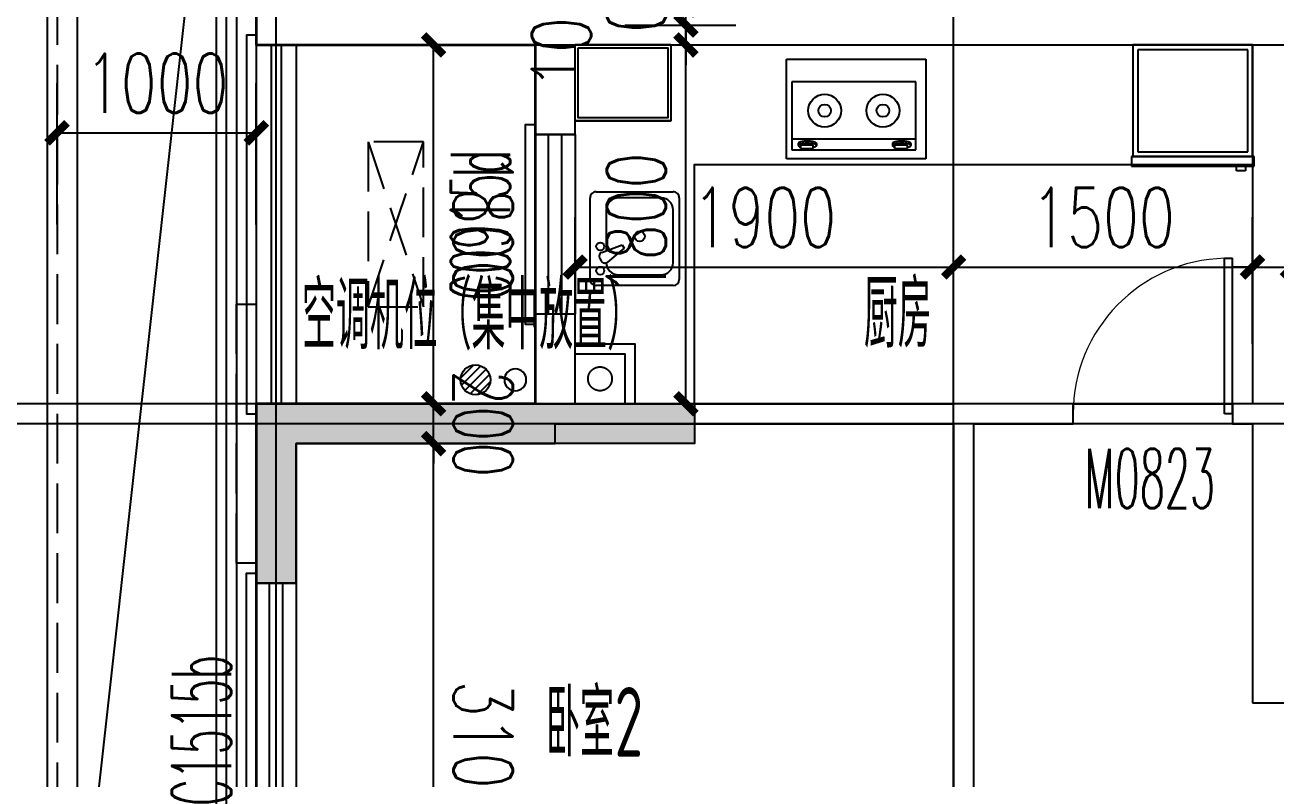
# Model space of a CAD drawing. Extents: x -59851 to 653804, y -249523 to 437614.
# Drawn here: x -45375 to -39096, y 144606 to 148388 of the extents above; entities that cross this region are included whole.
import ezdxf

# ---------------------------------------------------------------- set-up
doc = ezdxf.new("R2010")
doc.units = 0
doc.header["$LTSCALE"] = 1000
doc.header["$MEASUREMENT"] = 0
for name, pattern in [('CONTINOUS', [0]), ('DASH', [0.35, 0.25, -0.1]), ('PS', [3200, 1500, -200, 1500])]:
    doc.linetypes.add(name, pattern=pattern)
doc.layers.add('33计全面积外廓线', color=21, linetype='Continuous', lineweight=35)
for name, color, linetype in [('_S-空调立管', 7, 'Continuous'), ('_TCH_BOUNDARY', 7, 'Continuous'), ('A-Lvtry（卫生间）', 5, 'Continuous'), ('A-Lvtry（厨房）', 5, 'CONTINOUS'), ('A-ROOF', 7, 'Continuous'), ('A-烟气道', 105, 'Continuous'), ('A-空调室外机', 5, 'DASH'), ('A-第三道尺寸线', 105, 'Continuous'), ('A-线脚看线', 9, 'Continuous'), ('A-雨棚', 153, 'Continuous'), ('AE-FLOR', 151, 'Continuous'), ('AXIS', 3, 'Continuous'), ('DOTE', 16, 'Continuous'), ('NL', 5, 'Continuous'), ('PS', 6, 'PS'), ('PUB_HATCH', 8, 'Continuous'), ('PUB_TEXT', 7, 'Continuous'), ('WALL', 2, 'Continuous'), ('WINDOW', 4, 'Continuous'), ('WINDOW_TEXT', 7, 'Continuous'), ('ys', 154, 'Continuous'), ('剪力墙', 6, 'Continuous'), ('栏杆', 142, 'Continuous')]:
    doc.layers.add(name, color=color, linetype=linetype)
doc.styles.add('_TCH_DIM_T3', font='SIMPLEX.shx', dxfattribs={"width": 0.705882, "bigfont": 'GBCBIG.shx'})
doc.styles.add('_TCH_WINDOW', font='SIMPLEX.shx', dxfattribs={"width": 0.7, "height": 3.5, "bigfont": 'GBCBIG.shx'})
doc.styles.get("Standard").update_dxf_attribs({"font": 'gbenor.shx', "width": 0.7, "bigfont": 'gbcbig.shx'})
doc.dimstyles.new('_TCH_ARCH&&100', dxfattribs={"dimtxt": 297.5, "dimasz": 100, "dimexe": 250, "dimexo": 300, "dimgap": 100, "dimtad": 1, "dimdec": 0, "dimzin": 0, "dimdsep": 46, "dimtxsty": '_TCH_DIM_T3', "dimblk": 'ARCHTICK', "dimcen": 0.09, "dimclrt": 7, "dimazin": 2, "dimtfac": 1, "dimtdec": 0, "dimtix": 1, "dimtmove": 2, "dimatfit": 3, "dimfxl": 0, "dimtolj": 1, "dimtzin": 0, "dimarcsym": 0})

# ---------------------------------------------------------------- blocks, each defined once
blk = doc.blocks.new('zhouxianshouceng0329')
at = {"layer": 'DOTE'}
for p, q in [((-44113.7, 194580), (-44113.7, 218959.5)), ((-40713.7, 194580), (-40713.7, 218959.5)), ((-3313.7, 205888.3), (-44988.6, 205888.3)), ((15572.3, 205788.3), (-44988.6, 205788.3))]:
    blk.add_line(p, q, dxfattribs=at)
blk = doc.blocks.new('jgjlq030328')
at = {"layer": 'PUB_HATCH'}
blk.add_hatch(color=256, dxfattribs=at).paths.add_polyline_path([(-290535, 16011.9), (-290535, 16911.9), (-288335, 16911.9), (-288335, 16711.9), (-290335, 16711.9), (-290335, 16011.9)])
at = {"layer": '剪力墙'}
blk.add_lwpolyline([(-290535, 16011.9), (-290535, 16911.9), (-288335, 16911.9), (-288335, 16711.9), (-290335, 16711.9), (-290335, 16011.9)], close=True, dxfattribs=at)
blk = doc.blocks.new('_ArchTick')
at = {"color": 0, "linetype": 'ByBlock', "const_width": 0.4}
blk.add_lwpolyline([(-0.5, -0.5), (0.5, 0.5)], dxfattribs=at)
blk = doc.blocks.new('*D687')
at = {"layer": 'A-第三道尺寸线', "color": 0, "lineweight": -2, "transparency": 16777216}
for p, q in [((18265.6, 171434.8), (18265.6, 171534.8)), ((17959.3, 171434.8), (18515.6, 171434.8)), ((18265.6, 171334.8), (18265.6, 171434.8)), ((17959.3, 171334.8), (18515.6, 171334.8)), ((18265.6, 171334.8), (18265.6, 171234.8))]:
    blk.add_line(p, q, dxfattribs=at)
at = {"layer": 'Defpoints', "color": 0, "transparency": 16777216}
for p in [(17659.3, 171434.8), (18265.6, 171434.8), (17659.3, 171334.8)]:
    blk.add_point(p, dxfattribs=at)
at = {"layer": 'A-第三道尺寸线', "color": 0, "lineweight": -2, "transparency": 16777216, "xscale": 100, "yscale": 100, "zscale": 100}
for p, rotation in [((18265.6, 171434.8), 270), ((18265.6, 171334.8), 90)]:
    blk.add_blockref('_ArchTick', p, dxfattribs=dict(at, rotation=rotation))
at = {"layer": 'A-第三道尺寸线', "color": 7, "transparency": 16777216, "insert": (18016.8, 171384.8), "char_height": 297.5, "attachment_point": 5, "rotation": 90, "style": '_TCH_DIM_T3'}
blk.add_mtext('\\A1;100', dxfattribs=at)
blk = doc.blocks.new('*D688')
at = {"layer": 'A-第三道尺寸线', "color": 0, "lineweight": -2, "transparency": 16777216}
for p, q in [((18265.6, 171334.8), (18265.6, 171434.8)), ((17959.3, 171334.8), (18515.6, 171334.8)), ((18265.6, 171234.8), (18265.6, 171334.8)), ((17959.3, 171234.8), (18515.6, 171234.8)), ((18265.6, 171234.8), (18265.6, 171134.8))]:
    blk.add_line(p, q, dxfattribs=at)
at = {"layer": 'Defpoints', "color": 0, "transparency": 16777216}
for p in [(17659.3, 171334.8), (18265.6, 171334.8), (17659.3, 171234.8)]:
    blk.add_point(p, dxfattribs=at)
at = {"layer": 'A-第三道尺寸线', "color": 0, "lineweight": -2, "transparency": 16777216, "xscale": 100, "yscale": 100, "zscale": 100}
for p, rotation in [((18265.6, 171334.8), 270), ((18265.6, 171234.8), 90)]:
    blk.add_blockref('_ArchTick', p, dxfattribs=dict(at, rotation=rotation))
at = {"layer": 'A-第三道尺寸线', "color": 7, "transparency": 16777216, "insert": (17640.6, 171284.8), "char_height": 297.5, "attachment_point": 5, "rotation": 90, "style": '_TCH_DIM_T3'}
blk.add_mtext('\\A1;100', dxfattribs=at)
blk = doc.blocks.new('*D689')
at = {"layer": 'A-第三道尺寸线', "color": 0, "lineweight": -2, "transparency": 16777216}
for p, q in [((17959.3, 171234.8), (18515.6, 171234.8)), ((18265.6, 169434.8), (18265.6, 171234.8)), ((17959.3, 169434.8), (18515.6, 169434.8))]:
    blk.add_line(p, q, dxfattribs=at)
at = {"layer": 'Defpoints', "color": 0, "transparency": 16777216}
for p in [(17659.3, 171234.8), (18265.6, 171234.8), (17659.3, 169434.8)]:
    blk.add_point(p, dxfattribs=at)
at = {"layer": 'A-第三道尺寸线', "color": 0, "lineweight": -2, "transparency": 16777216, "xscale": 100, "yscale": 100, "zscale": 100}
for p, rotation in [((18265.6, 171234.8), 90), ((18265.6, 169434.8), 270)]:
    blk.add_blockref('_ArchTick', p, dxfattribs=dict(at, rotation=rotation))
at = {"layer": 'A-第三道尺寸线', "color": 7, "transparency": 16777216, "insert": (18016.8, 170334.8), "char_height": 297.5, "attachment_point": 5, "rotation": 90, "style": '_TCH_DIM_T3'}
blk.add_mtext('\\A1;1800', dxfattribs=at)
blk = doc.blocks.new('zt1')
at = {"layer": 'A-Lvtry（卫生间）', "linetype": 'Continuous'}
for p, q in [((-700, 0), (0, 0)), ((-700, -500), (-700, 0)), ((0, 0), (0, -500)), ((0, -500), (-700, -500))]:
    blk.add_line(p, q, dxfattribs=at)
at = {"layer": 'A-Lvtry（卫生间）'}
for p, q in [((-673.5, -113.1), (-673.5, -455.5)), ((-50.7, -113.1), (-673.5, -113.1)), ((-50.7, -455.5), (-50.7, -113.1)), ((-673.5, -399.8), (-50.7, -399.8)), ((-640.9, -422.1), (-640.8, -433.8)), ((-565.7, -431.5), (-630.4, -431.5)), ((-630.4, -431.5), (-630.4, -448.2)), ((-565.7, -448.2), (-565.7, -431.5)), ((-549.1, -423.2), (-549.1, -433.7)), ((-167.9, -422.1), (-167.8, -433.8)), ((-157.4, -431.5), (-157.4, -448.2)), ((-92.7, -431.5), (-157.4, -431.5)), ((-92.7, -448.2), (-92.7, -431.5)), ((-76.1, -423.2), (-76.1, -433.7)), ((-673.5, -455.5), (-50.7, -455.5)), ((-630.4, -448.2), (-565.7, -448.2)), ((-157.4, -448.2), (-92.7, -448.2))]:
    blk.add_line(p, q, dxfattribs=at)
for points in [[(-549.1, -423.2, 0.259034), (-551, -419.8, 0.076276), (-562.5, -414.9, 0.036515), (-576.1, -412.4, 0.026615), (-594.9, -411.4, 0.026615), (-613.8, -412.4, 0.036515), (-627.3, -414.9, 0.076276), (-638.9, -419.8, 0.259034), (-640.8, -423.2, 0.078462), (-640.6, -424.5, 0.056762)], [(-549.1, -433.7, 0.259034), (-551, -430.3, 0.076276), (-562.5, -425.4, 0.036515), (-576.1, -422.9, 0.026615), (-594.9, -421.9, 0.026615), (-613.8, -422.9, 0.036515), (-627.3, -425.4, 0.076276), (-638.9, -430.3, 0.259034), (-640.8, -433.7, 0.259034), (-638.9, -437.2, 0.056762), (-630.4, -441.2, 0.036515)], [(-565.7, -442.9, 0.008736), (-562.5, -442.1, 0.076276), (-551, -437.2, 0.259034), (-549.1, -433.7, 0.259034)], [(-76.1, -423.2, 0.259034), (-78, -419.8, 0.076276), (-89.5, -414.9, 0.036515), (-103.1, -412.4, 0.026615), (-121.9, -411.4, 0.026615), (-140.8, -412.4, 0.036515), (-154.3, -414.9, 0.076276), (-165.9, -419.8, 0.259034), (-167.8, -423.2, 0.078462), (-167.6, -424.5, 0.056762)], [(-76.1, -433.7, 0.259034), (-78, -430.3, 0.076276), (-89.5, -425.4, 0.036515), (-103.1, -422.9, 0.026615), (-121.9, -421.9, 0.026615), (-140.8, -422.9, 0.036515), (-154.3, -425.4, 0.076276), (-165.9, -430.3, 0.259034), (-167.8, -433.7, 0.259034), (-165.9, -437.2, 0.056762), (-157.4, -441.2, 0.036515)], [(-92.7, -442.9, 0.008736), (-89.5, -442.1, 0.076276), (-78, -437.2, 0.259034), (-76.1, -433.7, 0.259034)]]:
    blk.add_lwpolyline(points, format="xyb", dxfattribs=at)
at = {"layer": 'A-Lvtry（卫生间）', "linetype": 'Continuous'}
for centre, radius in [((-508.4, -258.5), 82.5), ((-215.8, -258.5), 82.5), ((-508.4, -258.5), 31.6), ((-215.8, -258.5), 31.6)]:
    blk.add_circle(centre, radius, dxfattribs=at)
at = {"layer": 'A-Lvtry（卫生间）', "width": 0.8, "flags": 9}
for tag in ['YSIZE', 'XSIZE']:
    blk.add_attdef(tag, (-350, 0), '', height=0.5, dxfattribs=at)
blk = doc.blocks.new('t4')
at = {"layer": 'A-Lvtry（卫生间）'}
for p, q in [((3876514.8, 2551819.5), (3876514.8, 2552229.1)), ((3876545.3, 2552259.6), (3876931.4, 2552259.6)), ((3876961.9, 2552229.1), (3876961.9, 2551819.5)), ((3876819.6, 2552205.6), (3876606.3, 2552205.6)), ((3876545.3, 2552144.6), (3876545.3, 2551880.5)), ((3876790.3, 2552072.2), (3876875.1, 2552142)), ((3876913.8, 2552122.3), (3876905.6, 2552136.5)), ((3876800.4, 2552054.6), (3876790.3, 2552072.2)), ((3876903.3, 2552093.1), (3876800.4, 2552054.6)), ((3876880.6, 2551880.5), (3876880.6, 2552084.6)), ((3876931.4, 2551789), (3876545.3, 2551789)), ((3876606.3, 2551819.5), (3876819.6, 2551819.5))]:
    blk.add_line(p, q, dxfattribs=at)
for centre, major_axis, start_param, end_param in [((3876545.3, 2552229.1), (-21.6, 21.6), -0.785398, 0.785398), ((3876931.4, 2552229.1), (-21.6, 21.6), 3.926991, 5.497787), ((3876606.3, 2552144.6), (-43.1, 43.1), -0.785398, 0.785398), ((3876819.6, 2552144.6), (43.1, 43.1), 5.497787, 7.068583), ((3876911.1, 2552185.3), (-14.4, 14.4), 4.712389, 10.995574), ((3876888, 2552126.3), (14.4, 14.4), 6.021386, 7.757331), ((3876896.2, 2552112.2), (-14.4, 14.4), 2.714645, 4.45059), ((3876713, 2552012.6), (18, 18), 6.283185283897186, 12.56637059107677), ((3876911.1, 2552063.4), (14.4, 14.4), 6.283185283893945, 12.56637059107353), ((3876606.3, 2551880.5), (-43.1, 43.1), 0.785398, 2.356194), ((3876819.6, 2551880.5), (-43.1, 43.1), 2.356194, 3.926991), ((3876545.3, 2551819.5), (21.6, 21.6), 2.356194, 3.926991), ((3876931.4, 2551819.5), (-21.6, 21.6), 2.356194, 3.926991)]:
    blk.add_ellipse(centre, major_axis=major_axis, ratio=1, start_param=start_param, end_param=end_param, dxfattribs=at)
blk = doc.blocks.new('BX1')
at = {"layer": 'A-Lvtry（卫生间）'}
for p, q in [((-560, 8), (-607.7, 8)), ((-607.7, 8), (-607.7, -608)), ((-560, -608), (-560, 8)), ((0, 0), (-560, 0)), ((0, -600), (0, 0)), ((-560, 0), (-560, -600)), ((-24, -24), (-536, -24)), ((-536, -24), (-536, -576)), ((-24, -576), (-24, -24)), ((-631.1, -564.3), (-631.1, -520)), ((-631.1, -520), (-607.7, -520)), ((-607.7, -564.3), (-631.1, -564.3)), ((-607.7, -520), (-607.7, -564.3)), ((-607.7, -608), (-560, -608)), ((-560, -600), (0, -600)), ((-536, -576), (-24, -576))]:
    blk.add_line(p, q, dxfattribs=at)
blk = doc.blocks.new('ktswaj')
at = {"linetype": 'DASH'}
blk.add_lwpolyline([(15990.1, 179082.6), (15990.1, 178253.3), (16268.4, 178253.3), (16268.4, 179082.6)], close=True, dxfattribs=at)
for points in [[(15990.1, 179082.6), (16268.4, 178253.3)], [(15990.1, 178253.3), (16268.4, 179082.6)]]:
    blk.add_lwpolyline(points, dxfattribs=at)
blk = doc.blocks.new('$TCHSYS$WIN2D')
for p, q in [((-0.5, 0.5), (0.5, 0.5)), ((-0.5, 0.5), (-0.5, -0.5)), ((0.5, 0.5), (0.5, -0.5)), ((0.5, 0.1667), (-0.5, 0.1667)), ((0.5, -0.1667), (-0.5, -0.1667)), ((-0.5, -0.5), (0.5, -0.5))]:
    blk.add_line(p, q)
blk = doc.blocks.new('$DorLib2D$00000001')
for p, q in [((0.45, 0.975), (0.5, 0.975)), ((0.45, 0), (0.45, 0.975)), ((0.5, 0), (0.5, 0.975)), ((0.5, 0), (0.45, 0))]:
    blk.add_line(p, q)
at = {"lineweight": 13}
blk.add_arc((0.475, 0), 0.975, 91.46928, 180, dxfattribs=at)
blk = doc.blocks.new('*D700')
at = {"layer": 'A-第三道尺寸线', "color": 0, "lineweight": -2, "transparency": 16777216}
for p, q in [((-7770.7, 171234.8), (-7130.8, 171234.8)), ((-7380.8, 169434.8), (-7380.8, 171234.8)), ((-7770.7, 169434.8), (-7130.8, 169434.8))]:
    blk.add_line(p, q, dxfattribs=at)
at = {"layer": 'Defpoints', "color": 0, "transparency": 16777216}
for p in [(-8070.7, 171234.8), (-7380.8, 171234.8), (-8070.7, 169434.8)]:
    blk.add_point(p, dxfattribs=at)
at = {"layer": 'A-第三道尺寸线', "color": 0, "lineweight": -2, "transparency": 16777216, "xscale": 100, "yscale": 100, "zscale": 100}
for p, rotation in [((-7380.8, 171234.8), 90.00040069436868), ((-7380.8, 169434.8), 270.0004006943687)]:
    blk.add_blockref('_ArchTick', p, dxfattribs=dict(at, rotation=rotation))
at = {"layer": 'A-第三道尺寸线', "color": 7, "transparency": 16777216, "insert": (-7132, 170334.8), "char_height": 297.5, "attachment_point": 5, "rotation": 270.0004, "style": '_TCH_DIM_T3'}
blk.add_mtext('\\A1;1800', dxfattribs=at)
blk = doc.blocks.new('*D701')
at = {"layer": 'A-第三道尺寸线', "color": 0, "lineweight": -2, "transparency": 16777216}
for p, q in [((-7380.8, 169434.8), (-7380.8, 169534.8)), ((-7770.7, 169434.8), (-7130.8, 169434.8)), ((-7380.8, 169234.6), (-7380.8, 169434.8)), ((-7770.7, 169234.6), (-7130.8, 169234.6)), ((-7380.8, 169234.6), (-7380.8, 169134.6))]:
    blk.add_line(p, q, dxfattribs=at)
at = {"layer": 'Defpoints', "color": 0, "transparency": 16777216}
for p in [(-8070.7, 169434.8), (-7380.8, 169434.8), (-8070.7, 169234.6)]:
    blk.add_point(p, dxfattribs=at)
at = {"layer": 'A-第三道尺寸线', "color": 0, "lineweight": -2, "transparency": 16777216, "xscale": 100, "yscale": 100, "zscale": 100}
for p, rotation in [((-7380.8, 169434.8), 270.000400694369), ((-7380.8, 169234.6), 90.00040069436899)]:
    blk.add_blockref('_ArchTick', p, dxfattribs=dict(at, rotation=rotation))
at = {"layer": 'A-第三道尺寸线', "color": 7, "transparency": 16777216, "insert": (-7132, 169334.7), "char_height": 297.5, "attachment_point": 5, "rotation": 270.0004, "style": '_TCH_DIM_T3'}
blk.add_mtext('\\A1;200', dxfattribs=at)
blk = doc.blocks.new('*D702')
at = {"layer": 'A-第三道尺寸线', "color": 0, "lineweight": -2, "transparency": 16777216}
for p, q in [((-7770.7, 169234.6), (-7130.8, 169234.6)), ((-7380.7, 166134.8), (-7380.8, 169234.6)), ((-7770.7, 166134.8), (-7130.7, 166134.8))]:
    blk.add_line(p, q, dxfattribs=at)
at = {"layer": 'Defpoints', "color": 0, "transparency": 16777216}
for p in [(-8070.7, 169234.6), (-7380.8, 169234.6), (-8070.7, 166134.8)]:
    blk.add_point(p, dxfattribs=at)
at = {"layer": 'A-第三道尺寸线', "color": 0, "lineweight": -2, "transparency": 16777216, "xscale": 100, "yscale": 100, "zscale": 100}
for p, rotation in [((-7380.8, 169234.6), 90.00040069436855), ((-7380.7, 166134.8), 270.0004006943686)]:
    blk.add_blockref('_ArchTick', p, dxfattribs=dict(at, rotation=rotation))
at = {"layer": 'A-第三道尺寸线', "color": 7, "transparency": 16777216, "insert": (-7132, 167684.7), "char_height": 297.5, "attachment_point": 5, "rotation": 270.0004, "style": '_TCH_DIM_T3'}
blk.add_mtext('\\A1;3100', dxfattribs=at)
blk = doc.blocks.new('*D718')
at = {"layer": 'A-第三道尺寸线', "color": 0, "lineweight": -2, "transparency": 16777216}
for p, q in [((-6670.7, 169734.8), (-6670.7, 170370.7)), ((-4770.7, 169734.8), (-4770.7, 170370.7)), ((-6670.7, 170120.7), (-4770.7, 170120.7))]:
    blk.add_line(p, q, dxfattribs=at)
at = {"layer": 'Defpoints', "color": 0, "transparency": 16777216}
for p in [(-4770.7, 170120.7), (-6670.7, 169434.8), (-4770.7, 169434.8)]:
    blk.add_point(p, dxfattribs=at)
at = {"layer": 'A-第三道尺寸线', "color": 0, "lineweight": -2, "transparency": 16777216, "xscale": 100, "yscale": 100, "zscale": 100, "rotation": 180}
blk.add_blockref('_ArchTick', (-6670.7, 170120.7), dxfattribs=at)
at = {"layer": 'A-第三道尺寸线', "color": 0, "lineweight": -2, "transparency": 16777216, "xscale": 100, "yscale": 100, "zscale": 100}
blk.add_blockref('_ArchTick', (-4770.7, 170120.7), dxfattribs=at)
at = {"layer": 'A-第三道尺寸线', "color": 7, "transparency": 16777216, "insert": (-5720.7, 170369.5), "char_height": 297.5, "attachment_point": 5, "style": '_TCH_DIM_T3'}
blk.add_mtext('\\A1;1900', dxfattribs=at)
blk = doc.blocks.new('*D719')
at = {"layer": 'A-第三道尺寸线', "color": 0, "lineweight": -2, "transparency": 16777216}
for p, q in [((-4770.7, 169734.8), (-4770.7, 170370.7)), ((-3270.7, 169734.8), (-3270.7, 170370.7)), ((-4770.7, 170120.7), (-3270.7, 170120.7))]:
    blk.add_line(p, q, dxfattribs=at)
at = {"layer": 'Defpoints', "color": 0, "transparency": 16777216}
for p in [(-3270.7, 170120.7), (-4770.7, 169434.8), (-3270.7, 169434.8)]:
    blk.add_point(p, dxfattribs=at)
at = {"layer": 'A-第三道尺寸线', "color": 0, "lineweight": -2, "transparency": 16777216, "xscale": 100, "yscale": 100, "zscale": 100, "rotation": 180}
blk.add_blockref('_ArchTick', (-4770.7, 170120.7), dxfattribs=at)
at = {"layer": 'A-第三道尺寸线', "color": 0, "lineweight": -2, "transparency": 16777216, "xscale": 100, "yscale": 100, "zscale": 100}
blk.add_blockref('_ArchTick', (-3270.7, 170120.7), dxfattribs=at)
at = {"layer": 'A-第三道尺寸线', "color": 7, "transparency": 16777216, "insert": (-4020.7, 170369.5), "char_height": 297.5, "attachment_point": 5, "style": '_TCH_DIM_T3'}
blk.add_mtext('\\A1;1500', dxfattribs=at)
blk = doc.blocks.new('*D720')
at = {"layer": 'A-第三道尺寸线', "color": 0, "lineweight": -2, "transparency": 16777216}
for p, q in [((-3270.7, 169734.8), (-3270.7, 170370.7)), ((-3070.7, 169734.8), (-3070.7, 170370.7)), ((-3270.7, 170120.7), (-3370.7, 170120.7)), ((-3270.7, 170120.7), (-3070.7, 170120.7)), ((-3070.7, 170120.7), (-2970.7, 170120.7))]:
    blk.add_line(p, q, dxfattribs=at)
at = {"layer": 'Defpoints', "color": 0, "transparency": 16777216}
for p in [(-3070.7, 170120.7), (-3270.7, 169434.8), (-3070.7, 169434.8)]:
    blk.add_point(p, dxfattribs=at)
at = {"layer": 'A-第三道尺寸线', "color": 0, "lineweight": -2, "transparency": 16777216, "xscale": 100, "yscale": 100, "zscale": 100}
blk.add_blockref('_ArchTick', (-3270.7, 170120.7), dxfattribs=at)
at = {"layer": 'A-第三道尺寸线', "color": 0, "lineweight": -2, "transparency": 16777216, "xscale": 100, "yscale": 100, "zscale": 100, "rotation": 180}
blk.add_blockref('_ArchTick', (-3070.7, 170120.7), dxfattribs=at)
at = {"layer": 'A-第三道尺寸线', "color": 7, "transparency": 16777216, "insert": (-2781.7, 170395.7), "char_height": 297.5, "attachment_point": 5, "style": '_TCH_DIM_T3'}
blk.add_mtext('\\A1;200', dxfattribs=at)
blk = doc.blocks.new('2fxianjiao0331')
at = {"layer": 'A-线脚看线'}
for points in [[(-216309.1, 148338.3), (-216359.1, 148338.3), (-216359.1, 146438.3), (-216309.1, 146438.3)], [(-214909.1, 147888.3), (-214959.1, 147888.3), (-214959.1, 146888.3), (-214909.1, 146888.3)], [(-216309.1, 144038.3), (-216359.1, 144038.3), (-216359.1, 145638.3), (-216309.1, 145638.3)]]:
    blk.add_lwpolyline(points, dxfattribs=at)
blk = doc.blocks.new('jfdjkajkfdsajkjkh')
blk.add_wipeout([(-42613.7, 148288.3), (-42133.7, 148288.3), (-42133.7, 147908.3), (-42613.7, 147908.3)])
at = {"layer": '_TCH_BOUNDARY'}
blk.add_lwpolyline([(-42613.7, 148288.3), (-42133.7, 148288.3), (-42133.7, 147908.3), (-42613.7, 147908.3)], close=True, dxfattribs=at)
at = {"layer": 'A-烟气道'}
for points in [[(-42613.7, 148288.3), (-42133.7, 148288.3), (-42133.7, 147908.3), (-42613.7, 147908.3)], [(-42598.7, 148273.3), (-42148.7, 148273.3), (-42148.7, 147923.3), (-42598.7, 147923.3)]]:
    blk.add_lwpolyline(points, close=True, dxfattribs=at)
blk = doc.blocks.new('_LV13')
at = {"color": 0}
for p, q in [((-0.071, 0.495), (-0.495, 0.071)), ((0.183, 0.465), (-0.465, -0.183)), ((0.354, 0.354), (-0.354, -0.354)), ((0.465, 0.183), (-0.183, -0.465)), ((0.495, -0.071), (0.071, -0.495))]:
    blk.add_line(p, q, dxfattribs=at)
blk.add_circle((0, 0), 0.5)
blk = doc.blocks.new('fjdsajkjjg0505')
at = {"layer": '_S-空调立管'}
blk.add_lwpolyline([(-190567.9, 101388.5, 1), (-190677.9, 101388.5, 1)], format="xyb", close=True, dxfattribs=at)
at = {"layer": 'NL', "ltscale": 0.5, "extrusion": (0, 0, -1), "xscale": -150, "yscale": 150, "zscale": -150}
blk.add_blockref('_LV13', (190822.9, 101388.5), dxfattribs=at)
blk = doc.blocks.new('*D1578')
at = {"layer": 'A-第三道尺寸线', "color": 0, "lineweight": -2, "transparency": 16777216}
for p, q in [((-45213.7, 147388.3), (-45213.7, 148097.3)), ((-44213.7, 147388.3), (-44213.7, 148097.3)), ((-45213.7, 147847.3), (-44213.7, 147847.3))]:
    blk.add_line(p, q, dxfattribs=at)
at = {"layer": 'Defpoints', "color": 0, "transparency": 16777216}
for p in [(-44213.7, 147847.3), (-45213.7, 147088.3), (-44213.7, 147088.3)]:
    blk.add_point(p, dxfattribs=at)
at = {"layer": 'A-第三道尺寸线', "color": 0, "lineweight": -2, "transparency": 16777216, "xscale": 100, "yscale": 100, "zscale": 100, "rotation": 180}
blk.add_blockref('_ArchTick', (-45213.7, 147847.3), dxfattribs=at)
at = {"layer": 'A-第三道尺寸线', "color": 0, "lineweight": -2, "transparency": 16777216, "xscale": 100, "yscale": 100, "zscale": 100}
blk.add_blockref('_ArchTick', (-44213.7, 147847.3), dxfattribs=at)
at = {"layer": 'A-第三道尺寸线', "color": 7, "transparency": 16777216, "insert": (-44713.7, 148096), "char_height": 297.5, "attachment_point": 5, "style": '_TCH_DIM_T3'}
blk.add_mtext('\\A1;1000', dxfattribs=at)
blk = doc.blocks.new('*D1588')
at = {"layer": 'A-第三道尺寸线', "color": 0, "lineweight": -2, "transparency": 16777216}
for p, q in [((-45513.7, 151388.3), (-46073.9, 151388.3)), ((-45823.9, 143438.3), (-45823.9, 151388.3)), ((-45513.7, 143438.3), (-46073.9, 143438.3))]:
    blk.add_line(p, q, dxfattribs=at)
at = {"layer": 'Defpoints', "color": 0, "transparency": 16777216}
for p in [(-45823.9, 151388.3), (-45213.7, 151388.3), (-45213.7, 143438.3)]:
    blk.add_point(p, dxfattribs=at)
at = {"layer": 'A-第三道尺寸线', "color": 0, "lineweight": -2, "transparency": 16777216, "xscale": 100, "yscale": 100, "zscale": 100}
for p, rotation in [((-45823.9, 151388.3), 90), ((-45823.9, 143438.3), 270)]:
    blk.add_blockref('_ArchTick', p, dxfattribs=dict(at, rotation=rotation))
at = {"layer": 'A-第三道尺寸线', "color": 7, "transparency": 16777216, "insert": (-46072.6, 147413.3), "char_height": 297.5, "attachment_point": 5, "rotation": 90, "style": '_TCH_DIM_T3'}
blk.add_mtext('\\A1;7950', dxfattribs=at)
blk = doc.blocks.new('rqwerqwrqq')
at = {"layer": 'A-ROOF'}
blk.add_line((-179744.2, 249560.5), (-179744.2, 257510.5), dxfattribs=at)
blk.add_lwpolyline([(-179694.2, 257510.5), (-179694.2, 249560.5), (-179794.2, 249560.5), (-179794.2, 257510.5)], close=True, dxfattribs=at)
blk = doc.blocks.new('a1HUXING0323')
at = {"layer": 'WALL'}
for p, q in [((16109.3, 172034.8), (16109.3, 171234.8)), ((16109.3, 171234.8), (19009.3, 171234.8)), ((19009.3, 171234.8), (21309.3, 171234.8))]:
    blk.add_line(p, q, dxfattribs=at)
at = {"layer": 'A-第三道尺寸线'}
for p1, p2, picture, middle in [((17659.3, 171334.8), (17659.3, 171434.8), '*D687', (18016.8, 171384.8)), ((17659.3, 169434.8), (17659.3, 171234.8), '*D689', (18016.8, 170334.8))]:
    dim = blk.add_aligned_dim(p1=p1, p2=p2, distance=-606.3, dimstyle='_TCH_ARCH&&100', dxfattribs=at)
    dim.commit()
    dim.dimension.update_dxf_attribs({"geometry": picture, "text_midpoint": middle})
dim = blk.add_linear_dim(base=(18265.6, 171334.8), p1=(17659.3, 171234.8), p2=(17659.3, 171334.8), angle=90, dimstyle='_TCH_ARCH&&100', dxfattribs=at)
dim.commit()
dim.dimension.update_dxf_attribs({"geometry": '*D688', "text_midpoint": (17640.6, 171284.8), "dimtype": 129})
blk = doc.blocks.new('a2huxing0322')
at = {"layer": 'A-Lvtry（厨房）'}
blk.add_lwpolyline([(-6070.7, 169434.8), (-6070.7, 170634.8), (-3270.7, 170634.8)], dxfattribs=at)
at = {"layer": 'A-烟气道'}
for points in [[(-6670.7, 171234.8), (-6670.7, 170854.8), (-6190.7, 170854.8), (-6190.7, 171234.8)], [(-6655.7, 171219.8), (-6655.7, 170869.8), (-6205.7, 170869.8), (-6205.7, 171219.8)]]:
    blk.add_lwpolyline(points, close=True, dxfattribs=at)
blk.add_lwpolyline([(-6655.7, 170869.8), (-6578.5, 171140.2), (-6205.7, 171219.8)], dxfattribs=at)
at = {"layer": 'AE-FLOR'}
for points in [[(-8270.7, 171234.8), (-8270.7, 169434.8)], [(-8070.7, 171234.8), (-8070.7, 169434.8)]]:
    blk.add_lwpolyline(points, dxfattribs=at)
at = {"layer": 'PS', "ltscale": 0.5}
blk.add_circle((-6545.7, 169559.8), 60, dxfattribs=at)
at = {"layer": 'WALL'}
for p, q in [((-8270.7, 171434.8), (-8270.7, 171234.8)), ((-8270.7, 171234.8), (-6870.7, 171234.8)), ((-6870.7, 171234.8), (-6870.7, 170784.8)), ((-6670.7, 170784.8), (-6670.7, 171234.8)), ((-6670.7, 171234.8), (-3270.7, 171234.8)), ((-3270.7, 171234.8), (-3270.7, 169434.8)), ((-6870.7, 170784.8), (-6670.7, 170784.8)), ((-6670.7, 169884.8), (-6870.7, 169884.8)), ((-6870.7, 169884.8), (-6870.7, 169434.8)), ((-6670.7, 169434.8), (-6670.7, 169884.8)), ((-8270.7, 169434.8), (-8170.7, 169434.8)), ((-8270.7, 169434.8), (-8270.7, 169234.8)), ((-8170.7, 169434.8), (-6870.7, 169434.8)), ((-6670.7, 169434.8), (-4770.7, 169434.8)), ((-4170.7, 169434.8), (-4770.7, 169434.8)), ((-4170.7, 169334.8), (-4170.7, 169434.8)), ((-3270.7, 169434.8), (-3370.7, 169434.8)), ((-3370.7, 169434.8), (-3370.7, 169334.8)), ((-6770.7, 169334.8), (-4770.7, 169334.8)), ((-6770.7, 169234.8), (-6770.7, 169334.8)), ((-4770.7, 169334.8), (-4770.7, 166134.8)), ((-4670.7, 169334.8), (-4170.7, 169334.8)), ((-4670.7, 169334.8), (-4670.7, 166034.8)), ((-3370.7, 169334.8), (-3270.7, 169334.8)), ((-3270.7, 169334.8), (-3270.7, 167934.8)), ((-8270.7, 169234.8), (-8270.7, 169234.8)), ((-8270.7, 169234.8), (-8270.7, 168534.8)), ((-8070.7, 168534.8), (-8070.7, 169234.8)), ((-8070.7, 169234.8), (-6770.7, 169234.8)), ((-8270.7, 168534.8), (-8070.7, 168534.8)), ((-3270.7, 167934.8), (-2970.7, 167934.8))]:
    blk.add_line(p, q, dxfattribs=at)
for points in [[(-6670.7, 169734.8), (-6370.7, 169734.8), (-6370.7, 169434.8)], [(-6670.7, 169684.8), (-6420.7, 169684.8), (-6420.7, 169434.8)]]:
    blk.add_lwpolyline(points, dxfattribs=at)
at = {"layer": 'WINDOW'}
blk.add_line((-4170.7, 169434.8), (-3370.7, 169434.8), dxfattribs=at)
at = {"layer": '栏杆'}
for points in [[(-8195.7, 171234.8), (-8195.7, 169434.8)], [(-8145.7, 171234.8), (-8145.7, 169434.8)]]:
    blk.add_lwpolyline(points, dxfattribs=at)
at = {"layer": 'A-Lvtry（厨房）', "extrusion": (-1.08889e-08, 3.92285e-11, -1), "xscale": -1.000000000000011, "zscale": -1.000000000000011, "rotation": 270}
blk.add_blockref('BX1', (3870.7, 171234.8), dxfattribs=at)
at = {"layer": 'A-Lvtry（厨房）', "extrusion": (-3.92285e-11, -1.08889e-08, -1), "xscale": -1, "zscale": -1, "rotation": 359.9999986659787}
blk.add_blockref('zt1', (4909.7, 171163.7), dxfattribs=at)
at = {"layer": 'A-Lvtry（厨房）', "extrusion": (0, 0, -1), "xscale": -1, "zscale": -1, "rotation": 180}
blk.add_blockref('t4', (-3870366.6, 2722287.4), dxfattribs=at)
at = {"layer": 'A-空调室外机'}
blk.add_blockref('ktswaj', (-23700, -8333.1), dxfattribs=at)
at = {"layer": 'WINDOW'}
ref = blk.add_blockref('$TCHSYS$WIN2D', (-6770.7, 170334.8), dxfattribs=dict(at, xscale=900, yscale=200, zscale=900, rotation=270))
ref.add_attrib('A', 'C0915d', (-6997, 169953.3), dxfattribs={"layer": 'WINDOW_TEXT', "height": 297.5, "rotation": 90, "style": '_TCH_WINDOW', "width": 0.494118})
ref = blk.add_blockref('$DorLib2D$00000001', (-3770.7, 169384.8), dxfattribs=dict(at, xscale=800, yscale=800, zscale=800))
ref.add_attrib('A', 'M0823', (-4113.7, 168911), dxfattribs={"layer": 'WINDOW_TEXT', "height": 297.5, "style": '_TCH_WINDOW', "width": 0.494118})
ref = blk.add_blockref('$TCHSYS$WIN2D', (-8170.7, 167784.8), dxfattribs=dict(at, xscale=1500, yscale=200, zscale=1500, rotation=270))
ref.add_attrib('A', 'C1515b', (-8397, 167417.3), dxfattribs={"layer": 'WINDOW_TEXT', "height": 297.5, "rotation": 90, "style": '_TCH_WINDOW', "width": 0.494118})
at = {"layer": 'PUB_TEXT', "width": 0.7}
for s, height, p in [('空调机位（集中放置）', 337.59, (-8041.2, 169707.9)), ('厨房', 337.59, (-5221, 169716.3)), ('卧室', 337.59, (-6816.4, 167663.3)), ('2', 350, (-6472.3, 167663.3))]:
    blk.add_text(s, height=height, dxfattribs=at).set_placement(p)
at = {"layer": 'A-第三道尺寸线'}
for p1, p2, distance, picture, middle in [((-8070.7, 169434.8), (-8070.7, 171234.8), -690, '*D700', (-7132, 170334.8)), ((-6670.7, 169434.8), (-4770.7, 169434.8), 685.9, '*D718', (-5720.7, 170369.5)), ((-4770.7, 169434.8), (-3270.7, 169434.8), 685.9, '*D719', (-4020.7, 170369.5)), ((-8070.7, 169234.6), (-8070.7, 169434.8), -690, '*D701', (-7132, 169334.7)), ((-8070.7, 166134.8), (-8070.7, 169234.6), -690, '*D702', (-7132, 167684.7))]:
    dim = blk.add_aligned_dim(p1=p1, p2=p2, distance=distance, dimstyle='_TCH_ARCH&&100', dxfattribs=at)
    dim.commit()
    dim.dimension.update_dxf_attribs({"geometry": picture, "text_midpoint": middle})
dim = blk.add_linear_dim(base=(-3070.7, 170120.7), p1=(-3270.7, 169434.8), p2=(-3070.7, 169434.8), angle=0, dimstyle='_TCH_ARCH&&100', dxfattribs=at)
dim.commit()
dim.dimension.update_dxf_attribs({"geometry": '*D720', "text_midpoint": (-2781.7, 170395.7), "dimtype": 129})

msp = doc.modelspace()

# ---------------------------------------------------------------- linework, layer by layer
at = {"layer": '33计全面积外廓线'}
msp.add_lwpolyline([(-37213.7, 158588.3), (-40813.7, 158588.3), (-40813.7, 156788.3), (-44213.7, 156788.3), (-44213.7, 148288.3), (-42813.7, 148288.3), (-42813.7, 146488.3), (-44213.7, 146488.3), (-44213.7, 137588.3)], dxfattribs=at)
at = {"layer": 'AXIS'}
for p, q in [((-44988.6, 146488.3), (-48988.6, 146488.3)), ((-44988.6, 146388.3), (-48988.6, 146388.3))]:
    msp.add_line(p, q, dxfattribs=at)

# ---------------------------------------------------------------- block references
msp.add_blockref('zhouxianshouceng0329', (0, -59400))
at = {"layer": '剪力墙'}
msp.add_blockref('jgjlq030328', (246321.3, 129576.4), dxfattribs=at)

# ---------------------------------------------------------------- dimensions: what is measured, and where the dimension line sits
at = {"layer": 'A-第三道尺寸线'}
dim = msp.add_aligned_dim(p1=(-45213.7, 143438.3), p2=(-45213.7, 151388.3), distance=610.2, dimstyle='_TCH_ARCH&&100', dxfattribs=at)
dim.commit()
dim.dimension.update_dxf_attribs({"geometry": '*D1588', "text_midpoint": (-46072.6, 147413.3)})

# ---------------------------------------------------------------- next in the draw order: block references
msp.add_blockref('a1HUXING0323', (-60323, -22946.4))

# ---------------------------------------------------------------- next in the draw order: block references
msp.add_blockref('a2huxing0322', (-35943, -22946.5))

# ---------------------------------------------------------------- next in the draw order: linework, layer by layer
at = {"layer": 'A-ROOF', "linetype": 'DASH'}
msp.add_lwpolyline([(-44213.7, 145688.3), (-44313.7, 145688.3), (-44313.7, 146988.3), (-44213.7, 146988.3)], dxfattribs=at)
at = {"layer": 'A-雨棚'}
for points in [[(-44213.7, 151388.3), (-45263.7, 151388.3), (-45263.7, 143438.3), (-44213.7, 143438.3)], [(-44213.7, 151238.3), (-45113.7, 151238.3), (-45113.7, 143588.3), (-44213.7, 143588.3)]]:
    msp.add_lwpolyline(points, dxfattribs=at)
at = {"layer": 'A-雨棚', "linetype": 'DASH'}
msp.add_lwpolyline([(-44213.7, 151338.3), (-45213.7, 151338.3), (-45213.7, 143488.3), (-44213.7, 143488.3)], dxfattribs=at)
at = {"layer": 'ys'}
msp.add_lwpolyline([(-44263.7, 151238.3), (-45113.7, 143588.3)], dxfattribs=at)

# ---------------------------------------------------------------- next in the draw order: block references
for name, p in [('2fxianjiao0331', (172095.4, 0)), ('fjdsajkjjg0505', (147709.2, 45219.8, 0))]:
    msp.add_blockref(name, p)

# ---------------------------------------------------------------- next in the draw order: dimensions: what is measured, and where the dimension line sits
at = {"layer": 'A-第三道尺寸线'}
dim = msp.add_aligned_dim(p1=(-45213.7, 147088.3), p2=(-44213.7, 147088.3), distance=758.9, dimstyle='_TCH_ARCH&&100', dxfattribs=at)
dim.commit()
dim.dimension.update_dxf_attribs({"geometry": '*D1578', "text_midpoint": (-44713.7, 148096)})

# ---------------------------------------------------------------- next in the draw order: block references
msp.add_blockref('jfdjkajkfdsajkjkh', (0, 0))

# ---------------------------------------------------------------- next in the draw order: block references
msp.add_blockref('rqwerqwrqq', (135380.5, -106122.2))

doc.saveas('drawing.dxf')
